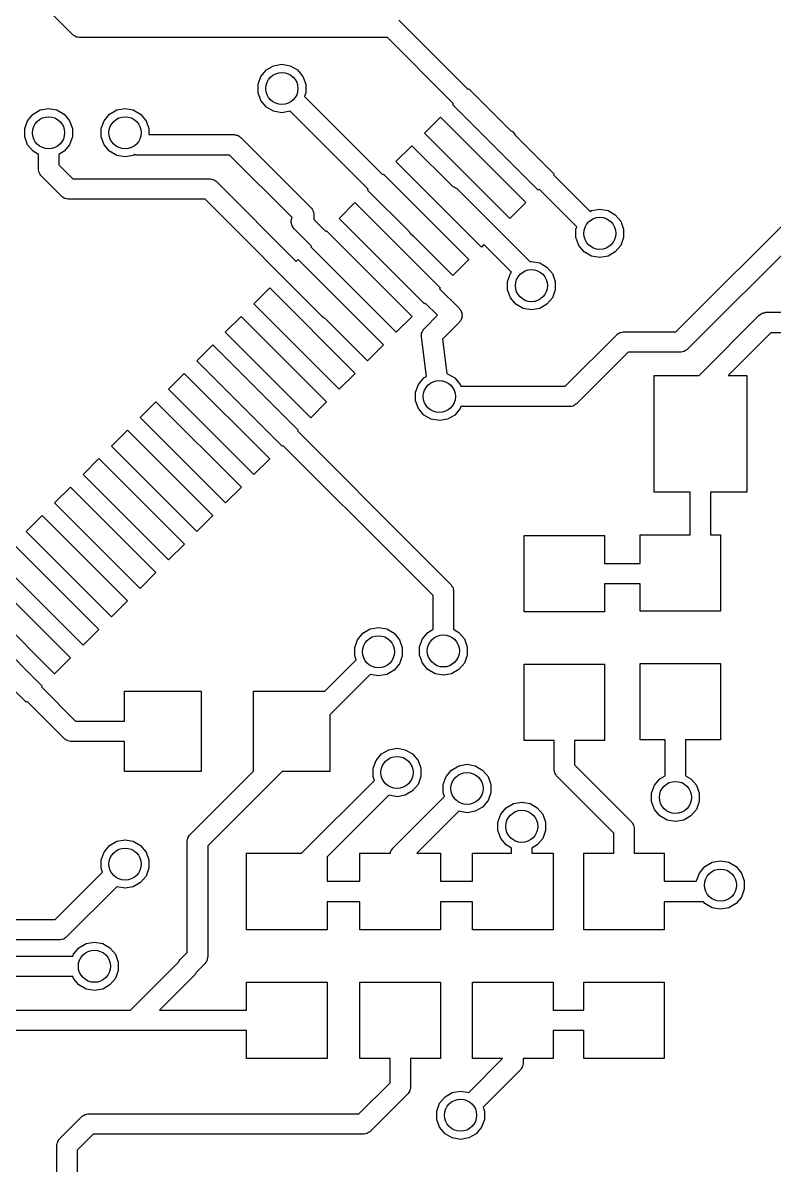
# Model space of a CAD drawing. Extents: x 10 to 287, y -200 to -10.
# Drawn here: x 151.13 to 160.47, y -131.63 to -117.43 of the extents above; entities that cross this region are included whole.
import ezdxf

# ---------------------------------------------------------------- set-up
doc = ezdxf.new("R2010")
doc.units = 0
doc.header["$MEASUREMENT"] = 0
doc.layers.add('BLACK', color=7, linetype='CONTINUOUS')

msp = doc.modelspace()

# ---------------------------------------------------------------- linework, layer by layer
at = {"layer": 'Black'}
for p, q in [((151.749, -117.58), (148.908, -114.739)), ((155.802, -117.4), (156.592, -118.19)), ((151.753, -117.583), (151.749, -117.58)), ((151.757, -117.588), (151.753, -117.583)), ((151.771, -117.596), (151.757, -117.588)), ((151.785, -117.605), (151.771, -117.596)), ((151.79, -117.607), (151.785, -117.605)), ((151.795, -117.61), (151.79, -117.607)), ((151.812, -117.612), (151.795, -117.61)), ((151.828, -117.617), (151.812, -117.612)), ((151.833, -117.616), (151.828, -117.617)), ((151.839, -117.617), (151.833, -117.616)), ((155.66, -117.617), (151.839, -117.617)), ((156.412, -118.37), (155.66, -117.617)), ((154.157, -118.02), (154.247, -117.967)), ((154.247, -117.967), (154.35, -117.949)), ((154.35, -117.949), (154.453, -117.967)), ((154.453, -117.967), (154.543, -118.02)), ((154.054, -118.198), (154.089, -118.1)), ((154.089, -118.1), (154.157, -118.02)), ((154.543, -118.02), (154.611, -118.1)), ((154.611, -118.1), (154.646, -118.198)), ((154.054, -118.302), (154.054, -118.198)), ((154.646, -118.198), (154.646, -118.302)), ((156.592, -118.19), (156.592, -118.19)), ((156.592, -118.19), (156.664, -118.262)), ((156.664, -118.262), (156.673, -118.253)), ((156.673, -118.253), (157.192, -118.772)), ((154.089, -118.4), (154.054, -118.302)), ((154.646, -118.302), (154.629, -118.349)), ((154.629, -118.349), (155.603, -119.323)), ((156.484, -118.442), (156.412, -118.37)), ((156.412, -118.37), (156.412, -118.37)), ((151.257, -118.57), (151.347, -118.517)), ((151.347, -118.517), (151.45, -118.499)), ((151.45, -118.499), (151.553, -118.517)), ((151.553, -118.517), (151.643, -118.57)), ((152.207, -118.57), (152.297, -118.517)), ((152.297, -118.517), (152.4, -118.499)), ((152.4, -118.499), (152.503, -118.517)), ((152.503, -118.517), (152.593, -118.57)), ((154.157, -118.48), (154.089, -118.4)), ((154.247, -118.533), (154.157, -118.48)), ((154.35, -118.551), (154.247, -118.533)), ((154.453, -118.533), (154.35, -118.551)), ((155.423, -119.503), (154.453, -118.533)), ((154.453, -118.533), (154.453, -118.533)), ((156.475, -118.451), (156.484, -118.442)), ((157.536, -119.512), (156.475, -118.451)), ((151.154, -118.748), (151.189, -118.65)), ((151.189, -118.65), (151.257, -118.57)), ((151.643, -118.57), (151.711, -118.65)), ((151.711, -118.65), (151.746, -118.748)), ((152.104, -118.748), (152.139, -118.65)), ((152.139, -118.65), (152.207, -118.57)), ((152.593, -118.57), (152.661, -118.65)), ((152.661, -118.65), (152.696, -118.748)), ((156.121, -118.805), (156.319, -118.607)), ((156.319, -118.607), (157.38, -119.668)), ((151.154, -118.852), (151.154, -118.748)), ((151.746, -118.748), (151.746, -118.852)), ((152.104, -118.852), (152.104, -118.748)), ((152.696, -118.748), (152.696, -118.823)), ((152.696, -118.823), (153.75, -118.823)), ((153.75, -118.823), (153.756, -118.824)), ((153.756, -118.824), (153.761, -118.823)), ((153.761, -118.823), (153.777, -118.828)), ((157.183, -119.866), (156.121, -118.805)), ((157.192, -118.772), (157.214, -118.785)), ((157.214, -118.785), (157.243, -118.819)), ((157.243, -118.819), (157.245, -118.826)), ((151.189, -118.95), (151.154, -118.852)), ((151.257, -119.03), (151.189, -118.95)), ((151.711, -118.95), (151.643, -119.03)), ((151.746, -118.852), (151.711, -118.95)), ((152.139, -118.95), (152.104, -118.852)), ((152.207, -119.03), (152.139, -118.95)), ((153.777, -118.828), (153.793, -118.831)), ((153.793, -118.831), (153.798, -118.833)), ((153.798, -118.833), (153.804, -118.835)), ((153.804, -118.835), (153.817, -118.844)), ((153.817, -118.844), (153.832, -118.853)), ((153.832, -118.853), (153.835, -118.857)), ((153.835, -118.857), (153.84, -118.86)), ((153.84, -118.86), (154.708, -119.729)), ((155.767, -119.158), (155.965, -118.961)), ((155.965, -118.961), (156.473, -119.469)), ((157.245, -118.826), (157.734, -119.315)), ((151.323, -119.069), (151.257, -119.03)), ((151.323, -119.25), (151.323, -119.069)), ((151.643, -119.03), (151.577, -119.069)), ((151.577, -119.069), (151.577, -119.197)), ((152.297, -119.083), (152.207, -119.03)), ((152.4, -119.101), (152.297, -119.083)), ((152.503, -119.083), (152.4, -119.101)), ((152.522, -119.072), (152.503, -119.083)), ((152.523, -119.072), (152.522, -119.072)), ((152.539, -119.077), (152.523, -119.072)), ((152.544, -119.076), (152.539, -119.077)), ((152.55, -119.077), (152.544, -119.076)), ((153.697, -119.077), (152.55, -119.077)), ((154.475, -119.854), (153.697, -119.077)), ((151.324, -119.256), (151.323, -119.25)), ((151.577, -119.197), (151.753, -119.373)), ((156.829, -120.22), (155.767, -119.158)), ((151.323, -119.261), (151.324, -119.256)), ((151.328, -119.277), (151.323, -119.261)), ((151.331, -119.293), (151.328, -119.277)), ((151.333, -119.298), (151.331, -119.293)), ((151.335, -119.304), (151.333, -119.298)), ((151.344, -119.317), (151.335, -119.304)), ((151.353, -119.332), (151.344, -119.317)), ((151.357, -119.335), (151.353, -119.332)), ((151.36, -119.34), (151.357, -119.335)), ((151.61, -119.59), (151.36, -119.34)), ((151.753, -119.373), (153.45, -119.373)), ((153.45, -119.373), (153.456, -119.374)), ((153.456, -119.374), (153.461, -119.373)), ((153.461, -119.373), (153.477, -119.378)), ((153.477, -119.378), (153.493, -119.381)), ((153.493, -119.381), (153.498, -119.383)), ((153.498, -119.383), (153.504, -119.385)), ((153.504, -119.385), (153.517, -119.394)), ((155.603, -119.323), (155.611, -119.315)), ((155.611, -119.315), (156.673, -120.376)), ((157.734, -119.315), (157.725, -119.324)), ((157.725, -119.324), (158.179, -119.778)), ((153.517, -119.394), (153.532, -119.403)), ((153.532, -119.403), (153.535, -119.407)), ((153.535, -119.407), (153.54, -119.41)), ((153.54, -119.41), (154.528, -120.398)), ((155.414, -119.512), (155.423, -119.503)), ((155.929, -120.028), (155.414, -119.512)), ((156.473, -119.469), (156.484, -119.471)), ((156.484, -119.471), (156.489, -119.474)), ((156.489, -119.474), (156.494, -119.475)), ((156.494, -119.475), (156.508, -119.485)), ((156.508, -119.485), (156.522, -119.493)), ((156.522, -119.493), (156.526, -119.497)), ((156.526, -119.497), (156.53, -119.501)), ((156.53, -119.501), (157.432, -120.402)), ((157.545, -119.503), (157.536, -119.512)), ((158.013, -119.971), (157.545, -119.503)), ((151.615, -119.593), (151.61, -119.59)), ((151.618, -119.597), (151.615, -119.593)), ((151.633, -119.606), (151.618, -119.597)), ((151.646, -119.615), (151.633, -119.606)), ((151.652, -119.617), (151.646, -119.615)), ((151.657, -119.619), (151.652, -119.617)), ((151.673, -119.622), (151.657, -119.619)), ((151.689, -119.627), (151.673, -119.622)), ((151.694, -119.626), (151.689, -119.627)), ((151.7, -119.627), (151.694, -119.626)), ((153.397, -119.627), (151.7, -119.627)), ((154.864, -121.094), (153.397, -119.627)), ((155.06, -119.866), (155.257, -119.668)), ((155.257, -119.668), (156.319, -120.73)), ((157.38, -119.668), (157.183, -119.866)), ((159.247, -121.273), (160.973, -119.547)), ((154.708, -119.729), (154.712, -119.733)), ((154.712, -119.733), (154.716, -119.737)), ((154.716, -119.737), (154.724, -119.751)), ((154.724, -119.751), (154.734, -119.765)), ((154.734, -119.765), (154.735, -119.77)), ((154.735, -119.77), (154.738, -119.775)), ((154.738, -119.775), (154.741, -119.792)), ((154.741, -119.792), (154.745, -119.808)), ((154.745, -119.808), (154.745, -119.813)), ((154.745, -119.813), (154.746, -119.819)), ((158.179, -119.778), (158.197, -119.767)), ((158.197, -119.767), (158.3, -119.749)), ((158.3, -119.749), (158.403, -119.767)), ((158.403, -119.767), (158.493, -119.82)), ((161.19, -119.69), (159.39, -121.49)), ((154.463, -119.914), (154.467, -119.87)), ((154.475, -119.956), (154.463, -119.914)), ((154.467, -119.87), (154.475, -119.854)), ((154.5, -119.993), (154.475, -119.956)), ((154.746, -119.819), (154.746, -119.879)), ((154.746, -119.879), (154.896, -120.029)), ((156.121, -120.928), (155.06, -119.866)), ((158.493, -119.82), (158.561, -119.9)), ((158.561, -119.9), (158.596, -119.998)), ((154.529, -120.021), (154.5, -119.993)), ((154.717, -120.209), (154.529, -120.021)), ((154.529, -120.021), (154.529, -120.021)), ((154.896, -120.029), (154.905, -120.02)), ((154.905, -120.02), (155.967, -121.082)), ((155.946, -120.057), (155.929, -120.028)), ((155.98, -120.085), (155.946, -120.057)), ((155.99, -120.089), (155.98, -120.085)), ((156.475, -120.574), (155.99, -120.089)), ((158.004, -119.998), (158.013, -119.971)), ((158.004, -120.102), (158.004, -119.998)), ((158.039, -120.2), (158.004, -120.102)), ((158.596, -120.102), (158.561, -120.2)), ((158.596, -119.998), (158.596, -120.102)), ((154.708, -120.218), (154.717, -120.209)), ((155.769, -121.28), (154.708, -120.218)), ((156.86, -120.189), (156.829, -120.22)), ((157.203, -120.533), (156.86, -120.189)), ((158.107, -120.28), (158.039, -120.2)), ((158.561, -120.2), (158.493, -120.28)), ((154.528, -120.398), (154.551, -120.374)), ((154.551, -120.374), (155.613, -121.436)), ((156.673, -120.376), (156.475, -120.574)), ((158.197, -120.333), (158.107, -120.28)), ((158.3, -120.351), (158.197, -120.333)), ((158.403, -120.333), (158.3, -120.351)), ((158.493, -120.28), (158.403, -120.333)), ((157.432, -120.402), (157.45, -120.399)), ((157.45, -120.399), (157.553, -120.417)), ((157.553, -120.417), (157.643, -120.47)), ((157.643, -120.47), (157.711, -120.55)), ((157.154, -120.648), (157.189, -120.55)), ((157.154, -120.752), (157.154, -120.648)), ((157.189, -120.55), (157.203, -120.533)), ((157.711, -120.55), (157.746, -120.648)), ((157.746, -120.648), (157.746, -120.752)), ((154, -120.926), (154.198, -120.728)), ((154.198, -120.728), (155.259, -121.79)), ((156.319, -120.73), (156.31, -120.738)), ((156.31, -120.738), (156.551, -120.979)), ((157.189, -120.85), (157.154, -120.752)), ((157.746, -120.752), (157.711, -120.85)), ((155.062, -121.987), (154, -120.926)), ((156.131, -120.918), (156.121, -120.928)), ((156.282, -121.069), (156.131, -120.918)), ((157.257, -120.93), (157.189, -120.85)), ((157.347, -120.983), (157.257, -120.93)), ((157.643, -120.93), (157.553, -120.983)), ((157.711, -120.85), (157.643, -120.93)), ((153.646, -121.28), (153.844, -121.082)), ((153.844, -121.082), (154.905, -122.143)), ((154.869, -121.097), (154.864, -121.094)), ((155.967, -121.082), (155.769, -121.28)), ((156.12, -121.231), (156.282, -121.069)), ((156.551, -120.979), (156.558, -120.988)), ((156.558, -120.988), (156.565, -120.996)), ((156.565, -120.996), (156.57, -121.006)), ((156.57, -121.006), (156.577, -121.015)), ((156.577, -121.015), (156.579, -121.026)), ((156.579, -121.026), (156.584, -121.036)), ((156.584, -121.036), (156.585, -121.047)), ((156.585, -121.091), (156.584, -121.102)), ((156.585, -121.047), (156.588, -121.058)), ((156.588, -121.08), (156.585, -121.091)), ((156.588, -121.058), (156.587, -121.069)), ((156.587, -121.069), (156.588, -121.08)), ((157.45, -121.001), (157.347, -120.983)), ((157.553, -120.983), (157.45, -121.001)), ((159.536, -121.815), (160.282, -121.068)), ((160.282, -121.068), (160.287, -121.065)), ((160.287, -121.065), (160.29, -121.061)), ((160.29, -121.061), (160.305, -121.052)), ((160.305, -121.052), (160.318, -121.043)), ((160.318, -121.043), (160.324, -121.041)), ((160.324, -121.041), (160.329, -121.039)), ((160.329, -121.039), (160.345, -121.036)), ((160.345, -121.036), (160.361, -121.031)), ((160.361, -121.031), (160.366, -121.032)), ((160.366, -121.032), (160.372, -121.031)), ((160.372, -121.031), (162.418, -121.031)), ((154.872, -121.101), (154.869, -121.097)), ((154.887, -121.109), (154.872, -121.101)), ((154.9, -121.119), (154.887, -121.109)), ((154.901, -121.119), (154.9, -121.119)), ((155.415, -121.633), (154.901, -121.119)), ((156.112, -121.242), (156.12, -121.231)), ((156.551, -121.159), (156.344, -121.366)), ((156.558, -121.15), (156.551, -121.159)), ((156.565, -121.142), (156.558, -121.15)), ((156.57, -121.132), (156.565, -121.142)), ((156.577, -121.123), (156.57, -121.132)), ((156.579, -121.112), (156.577, -121.123)), ((156.584, -121.102), (156.579, -121.112)), ((154.708, -122.341), (153.646, -121.28)), ((156.083, -121.309), (156.086, -121.301)), ((156.085, -121.323), (156.083, -121.309)), ((156.084, -121.336), (156.085, -121.323)), ((156.146, -121.828), (156.084, -121.336)), ((156.086, -121.292), (156.091, -121.28)), ((156.086, -121.301), (156.086, -121.292)), ((156.091, -121.28), (156.095, -121.267)), ((156.095, -121.267), (156.1, -121.26)), ((156.1, -121.26), (156.103, -121.252)), ((156.103, -121.252), (156.112, -121.242)), ((156.344, -121.366), (156.398, -121.793)), ((157.87, -121.95), (158.51, -121.31)), ((158.51, -121.31), (158.515, -121.307)), ((158.515, -121.307), (158.518, -121.303)), ((158.518, -121.303), (158.533, -121.294)), ((158.533, -121.294), (158.546, -121.285)), ((158.546, -121.285), (158.552, -121.283)), ((158.552, -121.283), (158.557, -121.281)), ((158.557, -121.281), (158.573, -121.278)), ((158.573, -121.278), (158.589, -121.273)), ((158.589, -121.273), (158.594, -121.274)), ((158.594, -121.274), (158.6, -121.273)), ((158.6, -121.273), (159.247, -121.273)), ((160.425, -121.285), (159.895, -121.815)), ((162.418, -121.285), (160.425, -121.285)), ((153.292, -121.633), (153.49, -121.436)), ((153.49, -121.436), (154.551, -122.497)), ((155.613, -121.436), (155.415, -121.633)), ((159.327, -121.522), (159.311, -121.527)), ((159.343, -121.519), (159.327, -121.522)), ((159.348, -121.517), (159.343, -121.519)), ((159.354, -121.515), (159.348, -121.517)), ((159.367, -121.506), (159.354, -121.515)), ((159.382, -121.497), (159.367, -121.506)), ((159.385, -121.493), (159.382, -121.497)), ((159.39, -121.49), (159.385, -121.493)), ((154.354, -122.695), (153.292, -121.633)), ((158.653, -121.527), (158.012, -122.167)), ((159.3, -121.527), (158.653, -121.527)), ((159.306, -121.526), (159.3, -121.527)), ((159.311, -121.527), (159.306, -121.526)), ((152.939, -121.987), (153.136, -121.79)), ((153.136, -121.79), (154.198, -122.851)), ((155.259, -121.79), (155.062, -121.987)), ((156.398, -121.793), (156.409, -121.795)), ((156.409, -121.795), (156.499, -121.847)), ((156.009, -122.025), (156.045, -121.927)), ((156.045, -121.927), (156.112, -121.847)), ((156.112, -121.847), (156.146, -121.828)), ((156.499, -121.847), (156.566, -121.927)), ((156.566, -121.927), (156.575, -121.95)), ((158.976, -123.265), (158.976, -121.815)), ((158.976, -121.815), (159.536, -121.815)), ((159.895, -121.815), (160.126, -121.815)), ((160.126, -121.815), (160.126, -123.265)), ((154, -123.049), (152.939, -121.987)), ((156.009, -122.13), (156.009, -122.025)), ((156.575, -121.95), (157.87, -121.95)), ((152.587, -122.339), (152.784, -122.142)), ((152.784, -122.142), (153.846, -123.203)), ((154.905, -122.143), (154.708, -122.341)), ((156.045, -122.228), (156.009, -122.13)), ((156.112, -122.308), (156.045, -122.228)), ((156.566, -122.228), (156.499, -122.308)), ((156.575, -122.204), (156.566, -122.228)), ((157.922, -122.204), (156.575, -122.204)), ((157.928, -122.204), (157.922, -122.204)), ((157.934, -122.204), (157.928, -122.204)), ((157.95, -122.2), (157.934, -122.204)), ((157.966, -122.197), (157.95, -122.2)), ((157.971, -122.194), (157.966, -122.197)), ((157.976, -122.193), (157.971, -122.194)), ((157.99, -122.183), (157.976, -122.193)), ((158.004, -122.175), (157.99, -122.183)), ((158.008, -122.171), (158.004, -122.175)), ((158.012, -122.167), (158.008, -122.171)), ((153.648, -123.401), (152.587, -122.339)), ((156.203, -122.36), (156.112, -122.308)), ((156.306, -122.378), (156.203, -122.36)), ((156.409, -122.36), (156.306, -122.378)), ((156.499, -122.308), (156.409, -122.36)), ((152.233, -122.693), (152.43, -122.495)), ((152.43, -122.495), (153.492, -123.557)), ((154.551, -122.497), (154.542, -122.506)), ((154.542, -122.506), (156.051, -124.015)), ((153.294, -123.754), (152.233, -122.693)), ((154.363, -122.686), (154.354, -122.695)), ((155.871, -124.194), (154.363, -122.686)), ((151.879, -123.047), (152.076, -122.849)), ((152.076, -122.849), (153.138, -123.911)), ((154.198, -122.851), (154, -123.049)), ((152.94, -124.108), (151.879, -123.047)), ((151.525, -123.401), (151.723, -123.203)), ((151.723, -123.203), (152.784, -124.265)), ((153.846, -123.203), (153.648, -123.401)), ((159.424, -123.265), (158.976, -123.265)), ((159.424, -123.795), (159.424, -123.265)), ((160.126, -123.265), (159.678, -123.265)), ((159.678, -123.265), (159.678, -123.795)), ((152.587, -124.462), (151.525, -123.401)), ((151.171, -123.754), (151.369, -123.557)), ((151.369, -123.557), (152.43, -124.618)), ((153.492, -123.557), (153.294, -123.754)), ((152.233, -124.816), (151.171, -123.754)), ((151.015, -123.911), (152.076, -124.972)), ((153.138, -123.911), (152.94, -124.108)), ((157.36, -124.755), (157.36, -123.805)), ((157.36, -123.805), (158.36, -123.805)), ((158.36, -123.805), (158.36, -124.153)), ((158.8, -124.153), (158.8, -123.795)), ((158.8, -123.795), (159.424, -123.795)), ((159.678, -123.795), (159.8, -123.795)), ((159.8, -123.795), (159.8, -124.745)), ((156.051, -124.015), (156.051, -124.015)), ((156.051, -124.015), (156.446, -124.41)), ((151.879, -125.17), (150.817, -124.108)), ((156.23, -124.552), (155.871, -124.194)), ((155.871, -124.194), (155.871, -124.194)), ((158.36, -124.153), (158.8, -124.153)), ((150.661, -124.265), (151.723, -125.326)), ((152.784, -124.265), (152.587, -124.462)), ((151.525, -125.524), (150.464, -124.462)), ((156.446, -124.41), (156.45, -124.415)), ((156.45, -124.415), (156.454, -124.418)), ((156.454, -124.418), (156.462, -124.433)), ((156.462, -124.433), (156.472, -124.446)), ((156.472, -124.446), (156.473, -124.452)), ((156.473, -124.452), (156.476, -124.456)), ((156.476, -124.456), (156.479, -124.473)), ((156.479, -124.473), (156.483, -124.489)), ((156.483, -124.489), (156.483, -124.494)), ((156.483, -124.494), (156.483, -124.5)), ((156.483, -124.5), (156.483, -124.971)), ((158.8, -124.407), (158.36, -124.407)), ((158.36, -124.407), (158.36, -124.755)), ((158.8, -124.745), (158.8, -124.407)), ((150.309, -124.617), (151.371, -125.678)), ((152.43, -124.618), (152.233, -124.816)), ((156.23, -124.971), (156.23, -124.552)), ((158.36, -124.755), (157.36, -124.755)), ((159.8, -124.745), (158.8, -124.745)), ((151.173, -125.876), (150.112, -124.814)), ((152.076, -124.972), (151.879, -125.17)), ((155.289, -125.1), (155.357, -125.02)), ((155.357, -125.02), (155.447, -124.967)), ((155.447, -124.967), (155.55, -124.949)), ((155.55, -124.949), (155.653, -124.967)), ((155.653, -124.967), (155.743, -125.02)), ((155.743, -125.02), (155.811, -125.1)), ((156.096, -125.089), (156.163, -125.009)), ((156.163, -125.009), (156.23, -124.971)), ((156.483, -124.971), (156.55, -125.009)), ((156.55, -125.009), (156.617, -125.089)), ((155.254, -125.198), (155.289, -125.1)), ((155.254, -125.302), (155.254, -125.198)), ((155.811, -125.1), (155.846, -125.198)), ((155.846, -125.198), (155.846, -125.302)), ((156.06, -125.188), (156.096, -125.089)), ((156.06, -125.292), (156.06, -125.188)), ((156.617, -125.089), (156.653, -125.188)), ((156.653, -125.188), (156.653, -125.292)), ((151.723, -125.326), (151.525, -125.524)), ((154.883, -125.738), (155.271, -125.349)), ((155.271, -125.349), (155.254, -125.302)), ((155.846, -125.302), (155.811, -125.4)), ((156.096, -125.39), (156.06, -125.292)), ((156.653, -125.292), (156.617, -125.39)), ((155.743, -125.48), (155.653, -125.533)), ((155.811, -125.4), (155.743, -125.48)), ((156.163, -125.47), (156.096, -125.39)), ((156.254, -125.523), (156.163, -125.47)), ((156.55, -125.47), (156.459, -125.523)), ((156.617, -125.39), (156.55, -125.47)), ((157.36, -126.355), (157.36, -125.405)), ((157.36, -125.405), (158.36, -125.405)), ((158.36, -125.405), (158.36, -126.355)), ((158.8, -126.345), (158.8, -125.395)), ((158.8, -125.395), (159.8, -125.395)), ((159.8, -125.395), (159.8, -126.345)), ((155.447, -125.533), (154.945, -126.035)), ((155.55, -125.551), (155.447, -125.533)), ((155.447, -125.533), (155.447, -125.533)), ((155.653, -125.533), (155.55, -125.551)), ((156.356, -125.541), (156.254, -125.523)), ((156.459, -125.523), (156.356, -125.541)), ((151.371, -125.678), (151.362, -125.687)), ((151.362, -125.687), (151.786, -126.111)), ((152.395, -126.111), (152.395, -125.738)), ((152.395, -125.738), (153.345, -125.738)), ((153.345, -125.738), (153.345, -126.738)), ((153.995, -126.735), (153.995, -125.738)), ((153.995, -125.738), (154.883, -125.738)), ((151.182, -125.867), (151.173, -125.876)), ((151.643, -126.328), (151.182, -125.867)), ((154.945, -126.035), (154.945, -126.738)), ((151.786, -126.111), (152.395, -126.111)), ((151.648, -126.331), (151.643, -126.328)), ((151.651, -126.335), (151.648, -126.331)), ((151.666, -126.344), (151.651, -126.335)), ((151.679, -126.353), (151.666, -126.344)), ((159.113, -126.345), (158.8, -126.345)), ((159.113, -126.791), (159.113, -126.345)), ((159.8, -126.345), (159.367, -126.345)), ((159.367, -126.345), (159.367, -126.791)), ((151.685, -126.355), (151.679, -126.353)), ((151.69, -126.357), (151.685, -126.355)), ((151.706, -126.36), (151.69, -126.357)), ((151.722, -126.365), (151.706, -126.36)), ((151.728, -126.364), (151.722, -126.365)), ((151.733, -126.365), (151.728, -126.364)), ((152.395, -126.365), (151.733, -126.365)), ((152.395, -126.738), (152.395, -126.365)), ((155.587, -126.52), (155.677, -126.467)), ((155.677, -126.467), (155.78, -126.449)), ((155.78, -126.449), (155.883, -126.467)), ((155.883, -126.467), (155.973, -126.52)), ((157.733, -126.355), (157.36, -126.355)), ((157.733, -126.71), (157.733, -126.355)), ((158.36, -126.355), (157.987, -126.355)), ((157.987, -126.355), (157.987, -126.657)), ((155.484, -126.698), (155.519, -126.6)), ((155.519, -126.6), (155.587, -126.52)), ((155.973, -126.52), (156.041, -126.6)), ((156.041, -126.6), (156.076, -126.698)), ((153.345, -126.738), (152.395, -126.738)), ((153.21, -127.52), (153.995, -126.735)), ((154.351, -126.738), (153.427, -127.663)), ((154.945, -126.738), (154.351, -126.738)), ((155.484, -126.802), (155.484, -126.698)), ((156.076, -126.698), (156.076, -126.802)), ((156.389, -126.8), (156.457, -126.72)), ((156.457, -126.72), (156.547, -126.667)), ((156.547, -126.667), (156.65, -126.649)), ((156.65, -126.649), (156.753, -126.667)), ((156.753, -126.667), (156.843, -126.72)), ((156.843, -126.72), (156.911, -126.8)), ((157.734, -126.716), (157.733, -126.71)), ((157.733, -126.721), (157.734, -126.716)), ((157.738, -126.737), (157.733, -126.721)), ((157.741, -126.753), (157.738, -126.737)), ((157.743, -126.758), (157.741, -126.753)), ((157.745, -126.764), (157.743, -126.758)), ((157.754, -126.777), (157.745, -126.764)), ((157.987, -126.657), (158.69, -127.36)), ((154.595, -127.755), (155.501, -126.849)), ((155.501, -126.849), (155.484, -126.802)), ((156.041, -126.9), (155.973, -126.98)), ((156.076, -126.802), (156.041, -126.9)), ((156.354, -126.898), (156.389, -126.8)), ((156.354, -127.002), (156.354, -126.898)), ((156.911, -126.8), (156.946, -126.898)), ((156.946, -126.898), (156.946, -127.002)), ((157.763, -126.792), (157.754, -126.777)), ((157.767, -126.795), (157.763, -126.792)), ((157.77, -126.8), (157.767, -126.795)), ((158.473, -127.503), (157.77, -126.8)), ((158.944, -127.008), (158.979, -126.91)), ((158.979, -126.91), (159.047, -126.83)), ((159.047, -126.83), (159.113, -126.791)), ((159.367, -126.791), (159.433, -126.83)), ((159.433, -126.83), (159.501, -126.91)), ((159.501, -126.91), (159.536, -127.008)), ((155.677, -127.033), (154.91, -127.799)), ((155.78, -127.051), (155.677, -127.033)), ((155.677, -127.033), (155.677, -127.033)), ((155.73, -127.69), (156.371, -127.049)), ((155.883, -127.033), (155.78, -127.051)), ((155.973, -126.98), (155.883, -127.033)), ((156.371, -127.049), (156.354, -127.002)), ((156.946, -127.002), (156.911, -127.1)), ((158.944, -127.112), (158.944, -127.008)), ((159.536, -127.008), (159.536, -127.112)), ((156.843, -127.18), (156.753, -127.233)), ((156.911, -127.1), (156.843, -127.18)), ((157.069, -127.27), (157.137, -127.19)), ((157.137, -127.19), (157.227, -127.137)), ((157.227, -127.137), (157.33, -127.119)), ((157.33, -127.119), (157.433, -127.137)), ((157.433, -127.137), (157.523, -127.19)), ((157.523, -127.19), (157.591, -127.27)), ((158.979, -127.21), (158.944, -127.112)), ((159.536, -127.112), (159.501, -127.21)), ((156.547, -127.233), (156.025, -127.755)), ((156.65, -127.251), (156.547, -127.233)), ((156.547, -127.233), (156.547, -127.233)), ((156.753, -127.233), (156.65, -127.251)), ((157.034, -127.368), (157.069, -127.27)), ((157.591, -127.27), (157.626, -127.368)), ((159.047, -127.29), (158.979, -127.21)), ((159.137, -127.343), (159.047, -127.29)), ((159.433, -127.29), (159.343, -127.343)), ((159.501, -127.21), (159.433, -127.29)), ((157.034, -127.472), (157.034, -127.368)), ((157.069, -127.57), (157.034, -127.472)), ((157.626, -127.472), (157.591, -127.57)), ((157.626, -127.368), (157.626, -127.472)), ((158.69, -127.36), (158.693, -127.365)), ((158.693, -127.365), (158.697, -127.368)), ((158.697, -127.368), (158.706, -127.383)), ((158.706, -127.383), (158.715, -127.396)), ((158.715, -127.396), (158.717, -127.402)), ((158.717, -127.402), (158.719, -127.407)), ((158.719, -127.407), (158.722, -127.423)), ((158.722, -127.423), (158.727, -127.439)), ((158.727, -127.439), (158.726, -127.444)), ((158.726, -127.444), (158.727, -127.45)), ((158.727, -127.45), (158.727, -127.755)), ((159.24, -127.361), (159.137, -127.343)), ((159.343, -127.343), (159.24, -127.361)), ((152.207, -127.659), (152.297, -127.606)), ((152.297, -127.606), (152.4, -127.588)), ((152.4, -127.588), (152.503, -127.606)), ((152.503, -127.606), (152.593, -127.659)), ((153.173, -127.599), (153.178, -127.583)), ((153.174, -127.604), (153.173, -127.599)), ((153.173, -127.61), (153.174, -127.604)), ((153.173, -128.72), (153.173, -127.61)), ((153.178, -127.583), (153.181, -127.567)), ((153.181, -127.567), (153.183, -127.562)), ((153.183, -127.562), (153.185, -127.556)), ((153.185, -127.556), (153.194, -127.543)), ((153.194, -127.543), (153.203, -127.528)), ((153.203, -127.528), (153.207, -127.525)), ((153.207, -127.525), (153.21, -127.52)), ((157.137, -127.65), (157.069, -127.57)), ((157.591, -127.57), (157.523, -127.65)), ((158.473, -127.755), (158.473, -127.503)), ((152.104, -127.837), (152.139, -127.739)), ((152.139, -127.739), (152.207, -127.659)), ((152.593, -127.659), (152.661, -127.739)), ((152.661, -127.739), (152.696, -127.837)), ((153.427, -127.663), (153.427, -128.72)), ((153.91, -128.705), (153.91, -127.755)), ((153.91, -127.755), (154.595, -127.755)), ((155.32, -128.103), (155.32, -127.755)), ((155.32, -127.755), (155.697, -127.755)), ((155.697, -127.755), (155.698, -127.753)), ((155.698, -127.753), (155.701, -127.737)), ((155.701, -127.737), (155.703, -127.732)), ((155.703, -127.732), (155.705, -127.726)), ((155.705, -127.726), (155.714, -127.713)), ((155.714, -127.713), (155.723, -127.698)), ((155.723, -127.698), (155.727, -127.695)), ((155.727, -127.695), (155.73, -127.69)), ((156.025, -127.755), (156.32, -127.755)), ((156.32, -127.755), (156.32, -128.103)), ((156.72, -128.103), (156.72, -127.755)), ((156.72, -127.755), (157.203, -127.755)), ((157.203, -127.689), (157.137, -127.65)), ((157.203, -127.755), (157.203, -127.689)), ((157.523, -127.65), (157.457, -127.689)), ((157.457, -127.689), (157.457, -127.755)), ((157.457, -127.755), (157.72, -127.755)), ((157.72, -127.755), (157.72, -128.705)), ((158.1, -128.705), (158.1, -127.755)), ((158.1, -127.755), (158.473, -127.755)), ((158.727, -127.755), (159.1, -127.755)), ((159.1, -127.755), (159.1, -128.103)), ((152.104, -127.941), (152.104, -127.837)), ((152.696, -127.837), (152.696, -127.941)), ((154.91, -127.799), (154.91, -128.103)), ((159.607, -127.92), (159.697, -127.867)), ((159.697, -127.867), (159.8, -127.849)), ((159.8, -127.849), (159.903, -127.867)), ((159.903, -127.867), (159.993, -127.92)), ((151.531, -128.578), (152.121, -127.988)), ((152.121, -127.988), (152.104, -127.941)), ((152.661, -128.039), (152.593, -128.119)), ((152.696, -127.941), (152.661, -128.039)), ((159.504, -128.098), (159.539, -128)), ((159.539, -128), (159.607, -127.92)), ((159.993, -127.92), (160.061, -128)), ((160.061, -128), (160.096, -128.098)), ((152.297, -128.172), (151.674, -128.795)), ((152.4, -128.19), (152.297, -128.172)), ((152.297, -128.172), (152.297, -128.172)), ((152.503, -128.172), (152.4, -128.19)), ((152.593, -128.119), (152.503, -128.172)), ((154.91, -128.103), (155.32, -128.103)), ((156.32, -128.103), (156.72, -128.103)), ((159.1, -128.103), (159.504, -128.103)), ((159.504, -128.103), (159.504, -128.098)), ((160.096, -128.098), (160.096, -128.202)), ((160.061, -128.3), (159.993, -128.38)), ((160.096, -128.202), (160.061, -128.3)), ((155.32, -128.357), (154.91, -128.357)), ((154.91, -128.357), (154.91, -128.705)), ((155.32, -128.705), (155.32, -128.357)), ((156.72, -128.357), (156.32, -128.357)), ((156.32, -128.357), (156.32, -128.705)), ((156.72, -128.705), (156.72, -128.357)), ((159.587, -128.357), (159.1, -128.357)), ((159.1, -128.357), (159.1, -128.705)), ((159.607, -128.38), (159.587, -128.357)), ((159.697, -128.433), (159.607, -128.38)), ((159.8, -128.451), (159.697, -128.433)), ((159.903, -128.433), (159.8, -128.451)), ((159.993, -128.38), (159.903, -128.433)), ((150.04, -128.578), (151.531, -128.578)), ((153.173, -128.987), (153.173, -128.72)), ((153.427, -128.72), (153.427, -129.04)), ((154.91, -128.705), (153.91, -128.705)), ((156.32, -128.705), (155.32, -128.705)), ((157.72, -128.705), (156.72, -128.705)), ((159.1, -128.705), (158.1, -128.705)), ((151.584, -128.832), (149.987, -128.832)), ((151.59, -128.831), (151.584, -128.832)), ((151.595, -128.832), (151.59, -128.831)), ((151.611, -128.827), (151.595, -128.832)), ((151.627, -128.824), (151.611, -128.827)), ((151.632, -128.822), (151.627, -128.824)), ((151.638, -128.82), (151.632, -128.822)), ((151.651, -128.811), (151.638, -128.82)), ((151.666, -128.802), (151.651, -128.811)), ((151.669, -128.798), (151.666, -128.802)), ((151.674, -128.795), (151.669, -128.798)), ((151.826, -128.929), (151.916, -128.876)), ((151.916, -128.876), (152.019, -128.858)), ((152.019, -128.858), (152.122, -128.876)), ((152.122, -128.876), (152.212, -128.929)), ((149.024, -129.032), (151.75, -129.032)), ((151.75, -129.032), (151.758, -129.009)), ((151.758, -129.009), (151.826, -128.929)), ((152.212, -128.929), (152.28, -129.009)), ((152.28, -129.009), (152.315, -129.107)), ((153.09, -129.07), (153.173, -128.987)), ((153.427, -129.04), (153.426, -129.046)), ((153.426, -129.046), (153.427, -129.051)), ((152.315, -129.107), (152.315, -129.211)), ((152.467, -129.703), (153.067, -129.104)), ((153.067, -129.104), (153.074, -129.093)), ((153.074, -129.093), (153.083, -129.078)), ((153.083, -129.078), (153.087, -129.075)), ((153.087, -129.075), (153.09, -129.07)), ((153.39, -129.13), (153.293, -129.226)), ((153.393, -129.125), (153.39, -129.13)), ((153.397, -129.122), (153.393, -129.125)), ((153.406, -129.107), (153.397, -129.122)), ((153.415, -129.094), (153.406, -129.107)), ((153.417, -129.088), (153.415, -129.094)), ((153.419, -129.083), (153.417, -129.088)), ((153.422, -129.067), (153.419, -129.083)), ((153.427, -129.051), (153.422, -129.067)), ((151.75, -129.286), (148.971, -129.286)), ((151.758, -129.309), (151.75, -129.286)), ((151.826, -129.389), (151.758, -129.309)), ((152.28, -129.309), (152.212, -129.389)), ((152.315, -129.211), (152.28, -129.309)), ((153.27, -129.26), (152.827, -129.703)), ((153.273, -129.255), (153.27, -129.26)), ((153.277, -129.252), (153.273, -129.255)), ((153.286, -129.237), (153.277, -129.252)), ((153.293, -129.226), (153.286, -129.237)), ((151.916, -129.442), (151.826, -129.389)), ((152.019, -129.46), (151.916, -129.442)), ((152.122, -129.442), (152.019, -129.46)), ((152.212, -129.389), (152.122, -129.442)), ((153.91, -129.703), (153.91, -129.355)), ((153.91, -129.355), (154.91, -129.355)), ((154.91, -129.355), (154.91, -130.305)), ((155.32, -130.305), (155.32, -129.355)), ((155.32, -129.355), (156.32, -129.355)), ((156.32, -129.355), (156.32, -130.305)), ((156.72, -130.305), (156.72, -129.355)), ((156.72, -129.355), (157.72, -129.355)), ((157.72, -129.355), (157.72, -129.703)), ((158.1, -129.703), (158.1, -129.355)), ((158.1, -129.355), (159.1, -129.355)), ((159.1, -129.355), (159.1, -130.305)), ((149.96, -129.703), (152.467, -129.703)), ((152.827, -129.703), (153.91, -129.703)), ((157.72, -129.703), (158.1, -129.703)), ((152.52, -129.957), (150.013, -129.957)), ((152.55, -129.957), (152.52, -129.957)), ((153.91, -129.957), (152.55, -129.957)), ((153.91, -130.305), (153.91, -129.957)), ((158.1, -129.957), (157.72, -129.957)), ((157.72, -129.957), (157.72, -130.305)), ((158.1, -130.305), (158.1, -129.957)), ((154.91, -130.305), (153.91, -130.305)), ((155.693, -130.305), (155.32, -130.305)), ((155.693, -130.607), (155.693, -130.305)), ((156.32, -130.305), (155.947, -130.305)), ((155.947, -130.305), (155.947, -130.66)), ((156.673, -130.727), (157.093, -130.307)), ((157.093, -130.305), (156.72, -130.305)), ((157.093, -130.307), (157.093, -130.305)), ((157.72, -130.305), (157.347, -130.305)), ((157.347, -130.305), (157.347, -130.36)), ((159.1, -130.305), (158.1, -130.305)), ((157.31, -130.45), (156.849, -130.911)), ((157.313, -130.445), (157.31, -130.45)), ((157.317, -130.442), (157.313, -130.445)), ((157.326, -130.427), (157.317, -130.442)), ((157.335, -130.414), (157.326, -130.427)), ((157.337, -130.408), (157.335, -130.414)), ((157.339, -130.403), (157.337, -130.408)), ((157.342, -130.387), (157.339, -130.403)), ((157.347, -130.371), (157.342, -130.387)), ((157.347, -130.36), (157.346, -130.366)), ((157.346, -130.366), (157.347, -130.371)), ((155.307, -130.993), (155.693, -130.607)), ((155.913, -130.745), (155.91, -130.75)), ((155.917, -130.742), (155.913, -130.745)), ((155.926, -130.727), (155.917, -130.742)), ((155.935, -130.714), (155.926, -130.727)), ((155.937, -130.708), (155.935, -130.714)), ((155.939, -130.703), (155.937, -130.708)), ((155.942, -130.687), (155.939, -130.703)), ((155.947, -130.671), (155.942, -130.687)), ((155.947, -130.66), (155.946, -130.666)), ((155.946, -130.666), (155.947, -130.671)), ((156.377, -130.78), (156.467, -130.727)), ((156.467, -130.727), (156.57, -130.709)), ((156.57, -130.709), (156.673, -130.727)), ((156.673, -130.727), (156.673, -130.727)), ((155.91, -130.75), (155.45, -131.21)), ((156.274, -130.958), (156.309, -130.86)), ((156.309, -130.86), (156.377, -130.78)), ((151.589, -131.301), (151.86, -131.03)), ((151.86, -131.03), (151.865, -131.027)), ((151.865, -131.027), (151.868, -131.023)), ((151.868, -131.023), (151.883, -131.014)), ((151.883, -131.014), (151.896, -131.005)), ((151.896, -131.005), (151.902, -131.003)), ((151.902, -131.003), (151.907, -131.001)), ((151.907, -131.001), (151.923, -130.998)), ((151.923, -130.998), (151.939, -130.993)), ((151.939, -130.993), (151.944, -130.994)), ((151.944, -130.994), (151.95, -130.993)), ((151.95, -130.993), (155.307, -130.993)), ((156.274, -131.062), (156.274, -130.958)), ((156.849, -130.911), (156.866, -130.958)), ((156.866, -130.958), (156.866, -131.062)), ((156.309, -131.16), (156.274, -131.062)), ((156.377, -131.24), (156.309, -131.16)), ((156.831, -131.16), (156.763, -131.24)), ((156.866, -131.062), (156.831, -131.16)), ((151.574, -131.323), (151.582, -131.309)), ((151.582, -131.309), (151.586, -131.306)), ((151.586, -131.306), (151.589, -131.301)), ((152.003, -131.247), (151.806, -131.443)), ((155.36, -131.247), (152.003, -131.247)), ((155.366, -131.246), (155.36, -131.247)), ((155.371, -131.247), (155.366, -131.246)), ((155.387, -131.242), (155.371, -131.247)), ((155.403, -131.239), (155.387, -131.242)), ((155.408, -131.237), (155.403, -131.239)), ((155.414, -131.235), (155.408, -131.237)), ((155.427, -131.226), (155.414, -131.235)), ((155.442, -131.217), (155.427, -131.226)), ((155.445, -131.213), (155.442, -131.217)), ((155.45, -131.21), (155.445, -131.213)), ((156.467, -131.293), (156.377, -131.24)), ((156.57, -131.311), (156.467, -131.293)), ((156.673, -131.293), (156.57, -131.311)), ((156.763, -131.24), (156.673, -131.293)), ((151.552, -131.391), (151.553, -131.385)), ((151.552, -131.783), (151.552, -131.391)), ((151.553, -131.38), (151.557, -131.364)), ((151.553, -131.385), (151.553, -131.38)), ((151.557, -131.364), (151.56, -131.347)), ((151.56, -131.347), (151.563, -131.342)), ((151.563, -131.342), (151.564, -131.337)), ((151.564, -131.337), (151.574, -131.323)), ((151.806, -131.443), (151.806, -131.783))]:
    msp.add_line(p, q, dxfattribs=at)
for centre in [(154.35, -118.25), (151.45, -118.8), (152.4, -118.8), (158.3, -120.05), (157.45, -120.7), (156.306, -122.078), (155.55, -125.25), (156.356, -125.24), (155.78, -126.75), (156.65, -126.95), (159.24, -127.06), (157.33, -127.42), (152.4, -127.889), (159.8, -128.15), (152.019, -129.159), (156.57, -131.01)]:
    msp.add_circle(centre, 0.1994, dxfattribs=at)

doc.saveas('drawing.dxf')
